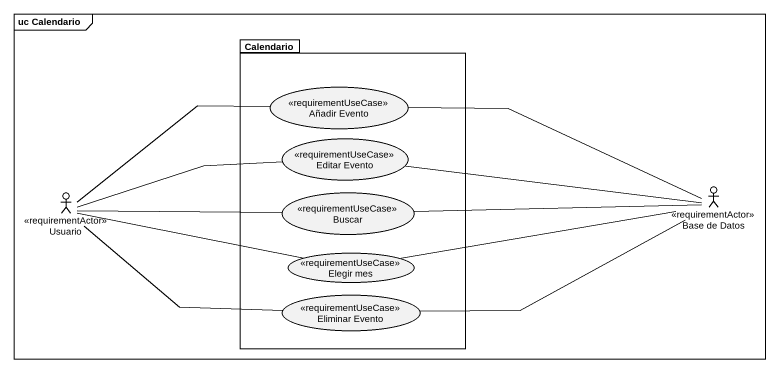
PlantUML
@startuml
mainframe uc Calendario
package Calendario {
  usecase "Añadir Evento" as Añadir_Evento <<requirementUseCase>>
  usecase "Editar Evento" as Editar_Evento <<requirementUseCase>>
  usecase Buscar <<requirementUseCase>>
  usecase "Elegir mes" as Elegir_mes <<requirementUseCase>>
  usecase "Eliminar Evento" as Eliminar_Evento <<requirementUseCase>>
}
actor Usuario <<requirementActor>>
actor "Base de Datos" as Base_de_Datos <<requirementActor>>
Usuario -right- Añadir_Evento
Usuario -right- Editar_Evento
Usuario -right- Buscar
Usuario -right- Elegir_mes
Usuario -right- Eliminar_Evento
Buscar -right- Base_de_Datos
Base_de_Datos -left- Añadir_Evento
Base_de_Datos -left- Editar_Evento
Base_de_Datos -left- Eliminar_Evento
Elegir_mes -right- Base_de_Datos
@enduml
